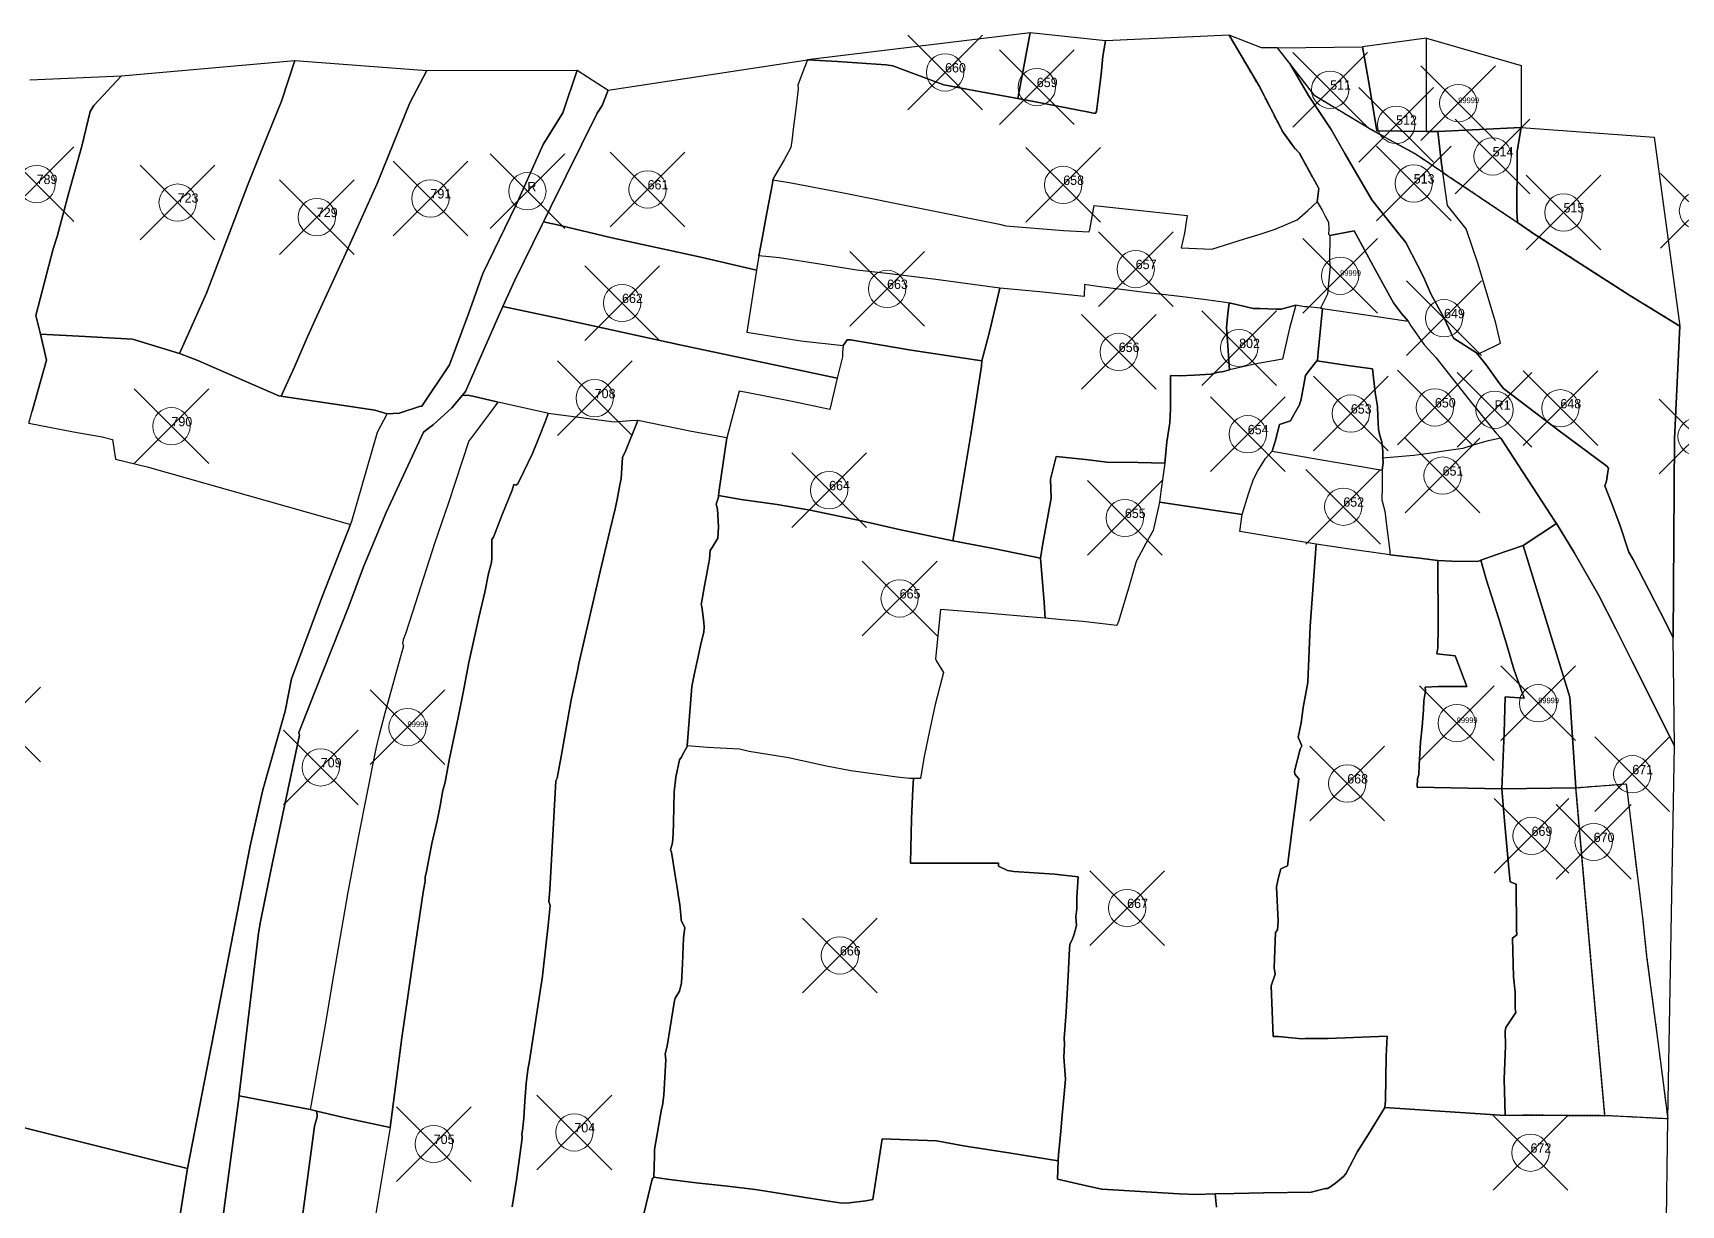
# Model space of a CAD drawing. Header units: millimetres. Extents: x 0 to 2247, y -2746 to 0.
# Drawn here: x 313 to 754.3, y -882.8 to -568.9 of the extents above; entities that cross this region are included whole.
import ezdxf

# ---------------------------------------------------------------- set-up
doc = ezdxf.new("R2010")
doc.units = ezdxf.units.MM
doc.header["$PDMODE"] = 35
doc.header["$PDSIZE"] = 10
doc.linetypes.add('DASHED', pattern=[0.75, 0.5, -0.25])
for name, color, linetype, lineweight in [('Poly_Survey_Bndry', 250, 'Continuous', 30), ('Poly_Village_Bndry', 250, 'Continuous', 30), ('Text_Survey_No', 250, 'Continuous', 0)]:
    doc.layers.add(name, color=color, linetype=linetype, lineweight=lineweight)
doc.styles.get("Standard").update_dxf_attribs({"font": 'SakalBharati.ttf'})

msp = doc.modelspace()

# ---------------------------------------------------------------- linework, layer by layer
at = {"layer": 'Poly_Survey_Bndry'}
for points in [[(580.03, -568.87), (520.38, -576.11), (528.44, -576.56), (541.38, -577.45), (543.27, -577.72), (554.26, -581.76), (556.88, -582.79), (566.36, -584.55), (576.77, -586.45)], [(576.77, -586.45), (579.11, -586.88), (595.31, -590.04), (597.44, -590.47), (597.79, -589.94), (598.07, -587.81), (599.06, -579.98), (599.46, -575.1), (600.17, -571), (580.03, -568.87)], [(657.35, -610.58), (652.17, -601.08), (650.69, -599.57), (647.69, -595.4), (641.42, -583.23), (633.35, -569.48), (600.17, -571), (599.46, -575.1), (599.06, -579.98), (598.07, -587.81), (597.79, -589.94), (597.44, -590.47), (595.31, -590.04), (579.11, -586.88), (576.77, -586.45), (566.36, -584.55), (556.88, -582.79), (554.26, -581.76), (543.27, -577.72), (541.38, -577.45), (528.44, -576.56), (520.38, -576.11), (518.95, -579.7), (517.81, -582.86), (517.88, -583.84), (517.27, -589.22), (516.69, -593.89), (516.21, -597.74), (515.94, -599.55), (514.14, -602.89), (511.16, -608.06), (511.14, -608.21), (516.01, -609.05), (530.04, -611.73), (571.85, -620.1), (573.52, -620.57), (588.97, -621.8), (595.7, -622.15), (595.98, -621.59), (597.17, -615.07), (612.19, -616.67), (622.07, -617.8), (621.34, -622.54), (620.47, -626.42), (628.67, -626.79), (637.38, -624.02), (641.87, -622.65), (645.62, -621.44), (651.56, -618.97), (654.42, -616.39), (656.91, -614.11)], [(657.35, -610.58), (656.91, -614.11), (658.19, -616.3), (659, -617.97), (659.94, -619.53), (659.98, -621.5), (659.89, -622.77), (660.27, -623.17), (666.81, -621.85), (667.84, -623.83), (672.54, -632.4), (677.36, -641.13), (679.48, -644.04), (681.25, -646.08), (681.99, -647.34), (685.6, -652.53), (688.64, -655.83), (693.26, -661.71), (697.61, -667.17), (704.84, -676.11), (706.06, -677.39), (711.84, -686.36), (715.89, -692.47), (720.48, -699.64), (720.94, -700.31), (725.73, -708.06), (732.31, -719.6), (736.82, -728.46), (741.23, -737.2), (752.53, -759.86), (752.21, -730.84), (748.66, -723.71), (741.53, -709.88), (740.35, -707.94), (737.88, -700.61), (735.67, -694.74), (733.93, -690.19), (734.38, -688.9), (734.64, -687.08), (734.92, -685.45), (734.4, -684.93), (721.63, -675.42), (706.76, -664.13), (705.71, -662.76), (702.14, -657.73), (699.52, -654.58), (693.35, -650.64), (690.84, -645.28), (687.33, -638.71), (685.31, -634.22), (680.6, -625), (678.38, -622.21), (671.48, -613.58), (664.29, -601.15), (660.67, -594.73), (654.58, -585.67), (649.53, -577.06), (646.26, -572.85), (641.96, -572.9), (633.35, -569.48), (641.42, -583.23), (647.69, -595.4), (650.69, -599.57), (652.17, -601.08)], [(646.26, -572.85), (668.98, -572.57), (670.74, -582.14), (672.89, -595.06), (679.3, -595.16), (686.18, -595.23), (689.16, -595.27), (690.18, -603.92), (690.53, -606.27), (683.35, -601.44), (671.73, -595), (656.27, -585.76), (649.53, -577.06)], [(686.18, -595.23), (686.11, -570.24), (668.98, -572.57), (670.74, -582.14), (672.89, -595.06), (679.3, -595.16)], [(686.11, -570.24), (711.52, -577.59), (711.52, -594.18), (689.16, -595.27), (686.18, -595.23)], [(336.78, -580.33), (383.11, -576.21), (379.57, -587.15), (374.56, -599.48), (370.69, -609.27), (365.67, -622.38), (359.48, -638.58), (352.26, -654.71), (339.73, -650.87), (334.99, -650.63), (326.98, -650.15), (315.02, -649.59), (313.84, -644.54), (318.47, -626.72), (319.56, -623.4), (322.58, -611.97), (326.15, -599.18), (328.39, -589.94), (329.3, -588.32)], [(383.11, -576.21), (418.53, -578.92), (413.9, -587.56), (405.16, -609.2), (396.4, -628.84), (388.53, -645.92), (386.17, -651.04), (383.11, -658.15), (379.46, -666.13), (378.89, -666.05), (372.12, -663.1), (357.16, -656.6), (352.26, -654.71), (359.48, -638.58), (365.67, -622.38), (370.69, -609.27), (374.56, -599.48), (379.57, -587.15)], [(520.38, -576.11), (518.95, -579.7), (517.81, -582.86), (517.88, -583.84), (517.27, -589.22), (516.69, -593.89), (516.21, -597.74), (515.94, -599.55), (514.14, -602.89), (511.16, -608.06), (511.14, -608.21), (511.02, -609.24), (509.57, -617.06), (508.25, -623.96), (507.37, -628.56), (506.77, -632.41), (491.86, -628.97), (467.99, -623.71), (453.86, -620.36), (449.7, -619.46), (449.87, -619.09), (451.61, -615.62), (464.14, -590.36), (465.42, -588.33), (467.01, -584.2)], [(685.31, -634.22), (687.33, -638.71), (690.84, -645.28), (693.35, -650.64), (699.52, -654.58), (700.09, -654.8), (704.58, -652.71), (705.97, -651.95), (704.68, -646.65), (700, -630.84), (696.81, -621.33), (691.81, -615.06), (690.53, -606.27), (683.35, -601.44), (671.73, -595), (656.27, -585.76), (649.53, -577.06), (654.58, -585.67), (660.67, -594.73), (664.29, -601.15), (671.48, -613.58), (678.38, -622.21), (680.6, -625)], [(407.91, -670.89), (404.59, -669.93), (396.27, -668.65), (381.16, -666.39), (379.46, -666.13), (383.11, -658.15), (386.17, -651.04), (388.53, -645.92), (396.4, -628.84), (405.16, -609.2), (413.9, -587.56), (418.53, -578.92), (458.73, -578.8), (454.95, -590.31), (449.6, -598.76), (442.3, -615.11), (433.45, -633.32), (429.65, -644.12), (424.58, -657.78), (417.14, -668.81), (416.51, -668.92), (411.05, -670.72)], [(711.52, -594.18), (689.16, -595.27), (690.18, -603.92), (690.53, -606.27), (710.49, -619.69), (710.34, -616.69), (710.41, -602.56), (710.39, -600.65), (710.97, -597.35)], [(711.52, -594.18), (747.1, -596.79), (753.95, -647.38), (740.61, -639.21), (715.18, -622.84), (710.49, -619.69), (710.34, -616.69), (710.41, -602.56), (710.39, -600.65), (710.97, -597.35)], [(657.8, -642.58), (654.25, -642.27), (653.51, -642.23), (651.14, -641.78), (647.27, -642.83), (645.88, -642.86), (641.53, -642.7), (639.74, -642.68), (635.66, -641.67), (633.67, -641.25), (633.33, -641.21), (632.34, -641.09), (627.18, -640.34), (620.09, -639.46), (610.04, -638.34), (598.03, -636.81), (594.58, -636.22), (594.47, -639.48), (582.53, -638.25), (571.88, -637.24), (554.77, -634.94), (542.47, -633.44), (533.66, -632.42), (531.95, -632.15), (524.21, -630.87), (512.92, -629.15), (507.37, -628.56), (508.25, -623.96), (509.57, -617.06), (511.02, -609.24), (511.14, -608.21), (516.01, -609.05), (530.04, -611.73), (571.85, -620.1), (573.52, -620.57), (588.97, -621.8), (595.7, -622.15), (595.98, -621.59), (597.17, -615.07), (612.19, -616.67), (622.07, -617.8), (621.34, -622.54), (620.47, -626.42), (628.67, -626.79), (637.38, -624.02), (641.87, -622.65), (645.62, -621.44), (651.56, -618.97), (654.42, -616.39), (656.91, -614.11), (658.19, -616.3), (659, -617.97), (659.94, -619.53), (659.98, -621.5), (659.89, -622.77), (660.27, -623.17), (660.18, -630.02), (660.32, -631.35), (659.78, -636.89), (659.65, -638.81), (658.62, -640.79)], [(752.21, -730.84), (748.66, -723.71), (741.53, -709.88), (740.35, -707.94), (737.88, -700.61), (735.67, -694.74), (733.93, -690.19), (734.38, -688.9), (734.64, -687.08), (734.92, -685.45), (734.4, -684.93), (721.63, -675.42), (706.76, -664.13), (705.71, -662.76), (702.14, -657.73), (699.52, -654.58), (700.09, -654.8), (704.58, -652.71), (705.97, -651.95), (704.68, -646.65), (700, -630.84), (696.81, -621.33), (691.81, -615.06), (690.53, -606.27), (710.49, -619.69), (715.18, -622.84), (740.61, -639.21), (753.95, -647.38), (752.56, -677.63)], [(506.77, -632.41), (504.21, -648.98), (518.62, -651.37), (529.94, -652.61), (529.8, -654.44), (529.78, -655.59), (528.34, -661.32), (486.19, -652.44), (453.99, -645.4), (438.85, -642.19), (442.05, -635.11), (449.26, -620.4), (449.7, -619.46), (453.86, -620.36), (467.99, -623.71), (491.86, -628.97)], [(660.27, -623.17), (660.18, -630.02), (660.32, -631.35), (659.78, -636.89), (659.65, -638.81), (658.62, -640.79), (657.8, -642.58), (658.31, -642.66), (670.52, -644.5), (681.25, -646.08), (679.48, -644.04), (677.36, -641.13), (672.54, -632.4), (667.84, -623.83), (666.81, -621.85)], [(567.12, -656.7), (569.08, -649.3), (571.88, -637.24), (554.77, -634.94), (542.47, -633.44), (533.66, -632.42), (531.95, -632.15), (524.21, -630.87), (512.92, -629.15), (507.37, -628.56), (506.77, -632.41), (504.21, -648.98), (518.62, -651.37), (529.94, -652.61), (531.08, -651.11), (531.93, -651.1), (548.14, -653.8)], [(582.76, -709.56), (583.47, -705.61), (585.66, -693.52), (585.45, -688.42), (586.98, -682.31), (594.88, -683.11), (600.6, -683.82), (608.91, -683.95), (616.06, -684.08), (616.67, -678.39), (617.47, -673.35), (617.59, -669.58), (617.59, -660.64), (619.89, -660.74), (623.91, -660.55), (628.48, -660.29), (630.12, -659.83), (631.79, -659.6), (633.17, -659.19), (633.41, -659.14), (632.9, -651.38), (632.57, -647.73), (633, -644.06), (633.33, -641.21), (632.34, -641.09), (627.18, -640.34), (620.09, -639.46), (610.04, -638.34), (598.03, -636.81), (594.58, -636.22), (594.47, -639.48), (582.53, -638.25), (571.88, -637.24), (569.08, -649.3), (567.12, -656.7), (566.96, -658.17), (564.22, -675.87), (560.9, -695.73), (559.36, -704.88), (570.24, -706.94)], [(474.96, -672.68), (474.79, -672.65), (472.92, -672.75), (468.69, -673.14), (450.98, -670.77), (450.84, -670.75), (437.46, -667.75), (437.21, -667.69), (430.79, -666.18), (429.29, -665.9), (428.88, -666.02), (428.03, -665.94), (428.82, -664.91), (431.93, -657.77), (437.78, -644.55), (438.85, -642.19), (453.99, -645.4), (486.19, -652.44), (528.34, -661.32), (526.44, -669.75), (516.34, -667.61), (504.53, -665.29), (502.12, -664.83), (498.81, -677.32), (489.39, -675.61)], [(656.77, -656.74), (656.97, -656.48), (657.12, -654.38), (657.65, -648.96), (658.31, -642.66), (657.8, -642.58), (654.25, -642.27), (653.51, -642.23), (651.14, -641.78), (649.45, -647.91), (647.56, -656.29), (640.08, -657.59), (633.41, -659.14), (633.17, -659.19), (631.79, -659.6), (630.12, -659.83), (628.48, -660.29), (623.91, -660.55), (619.89, -660.74), (617.59, -660.64), (617.59, -669.58), (617.47, -673.35), (616.67, -678.39), (616.06, -684.08), (615.03, -691.72), (614.62, -694.58), (615.87, -694.76), (636.81, -697.82), (638.45, -692.31), (639.79, -688.4), (641.02, -686.18), (643.08, -682.83), (644.87, -680.93), (645.63, -678.32), (646.82, -673.79), (649.74, -672.74), (650.81, -670.82), (652.16, -668.47), (652.55, -666.99), (653.78, -660.65), (654.78, -659.26)], [(633.33, -641.21), (633.67, -641.25), (635.66, -641.67), (639.74, -642.68), (641.53, -642.7), (645.88, -642.86), (647.27, -642.83), (651.14, -641.78), (649.45, -647.91), (647.56, -656.29), (640.08, -657.59), (633.41, -659.14), (632.9, -651.38), (632.57, -647.73), (633, -644.06)], [(706.06, -677.39), (702.33, -678.26), (698.95, -679.17), (695.92, -680.15), (690.77, -680.86), (686.79, -681.48), (682.75, -682.09), (677.53, -682.48), (674.48, -682.74), (674.43, -680.87), (674.19, -678.42), (673.68, -676.68), (673.3, -675.09), (673.12, -671.52), (672.99, -668.92), (672.38, -665.19), (671.65, -658.84), (665.07, -657.93), (656.77, -656.74), (656.97, -656.48), (657.12, -654.38), (657.65, -648.96), (658.31, -642.66), (670.52, -644.5), (681.25, -646.08), (681.99, -647.34), (685.6, -652.53), (688.64, -655.83), (693.26, -661.71), (697.61, -667.17), (704.84, -676.11)], [(559.36, -704.88), (560.9, -695.73), (564.22, -675.87), (566.96, -658.17), (567.12, -656.7), (548.14, -653.8), (531.93, -651.1), (531.08, -651.11), (529.94, -652.61), (529.8, -654.44), (529.78, -655.59), (528.34, -661.32), (526.44, -669.75), (516.34, -667.61), (504.53, -665.29), (502.12, -664.83), (498.81, -677.32), (496.8, -691.38), (496.62, -692.79), (502.68, -693.83), (512.28, -695.14), (521.13, -696.73), (535.19, -699.67), (544.92, -701.84)], [(674.48, -682.74), (674.43, -680.87), (674.19, -678.42), (673.68, -676.68), (673.3, -675.09), (673.12, -671.52), (672.99, -668.92), (672.38, -665.19), (671.65, -658.84), (665.07, -657.93), (656.77, -656.74), (654.78, -659.26), (653.78, -660.65), (652.55, -666.99), (652.16, -668.47), (650.81, -670.82), (649.74, -672.74), (646.82, -673.79), (645.63, -678.32), (644.87, -680.93), (657.06, -683.01), (669.77, -685.15), (674.25, -686.01), (674.51, -683.93)], [(437.46, -667.75), (435.29, -670.85), (430.15, -677.56), (429.74, -678.1), (424.29, -694.75), (420.59, -705.6), (414.64, -724.04), (412.78, -729.81), (412.18, -731.42), (411.99, -732.3), (412.22, -733.01), (407.29, -751.06), (405.72, -756.91), (405.13, -759.39), (404.63, -761.4), (400.17, -783.96), (397.32, -798.98), (393.16, -823.29), (391.42, -833.56), (387.51, -855.84), (387.27, -857.21), (368.25, -853.58), (368.29, -853.22), (373.4, -810), (373.95, -806.9), (377.15, -791.04), (384.44, -757), (384.2, -756.24), (388.49, -745.36), (397.57, -722.39), (401.55, -711.91), (407.58, -697.32), (414.02, -683.49), (417.56, -675.81), (419.21, -674.54), (420.22, -673.8), (425.2, -669.26), (428.03, -665.94), (428.88, -666.02), (429.29, -665.9), (430.79, -666.18), (437.21, -667.69)], [(389.07, -857.64), (396.97, -859.52), (408.66, -862.07), (411.84, -838.07), (415.23, -814.6), (417.5, -799.01), (418.02, -796.1), (418.06, -795), (418.38, -793.5), (419.79, -786.02), (421.26, -779.88), (422.14, -775.47), (422.71, -772.16), (423.38, -769.57), (424.5, -763.65), (425.17, -760.24), (426.84, -752.26), (428.22, -745.57), (429.73, -737.51), (432.43, -725.48), (433.99, -718.7), (435.04, -713.64), (435.77, -710.74), (435.87, -709.43), (435.86, -704.57), (436.36, -703.9), (438.59, -698.16), (441.35, -691.32), (441.79, -689.84), (442.35, -690.03), (442.87, -689.63), (444.37, -686.52), (446.76, -681.56), (448.69, -676.84), (450.37, -672.63), (450.98, -670.77), (450.84, -670.75), (437.46, -667.75), (435.29, -670.85), (430.15, -677.56), (429.74, -678.1), (424.29, -694.75), (420.59, -705.6), (414.64, -724.04), (412.78, -729.81), (412.18, -731.42), (411.99, -732.3), (412.22, -733.01), (407.29, -751.06), (405.72, -756.91), (405.13, -759.39), (404.63, -761.4), (400.17, -783.96), (397.32, -798.98), (393.16, -823.29), (391.42, -833.56), (387.51, -855.84), (387.27, -857.21)], [(674.48, -682.74), (674.51, -683.93), (674.25, -686.01), (674.3, -690.49), (674.21, -693.9), (674.98, -696.99), (675.38, -699.99), (676.29, -707.65), (676.37, -708.64), (684.25, -709.57), (689.18, -710.19), (692.85, -710.4), (699.93, -710.42), (700.69, -710.08), (704.72, -708.68), (712.03, -706.16), (720.94, -700.31), (720.48, -699.64), (715.89, -692.47), (711.84, -686.36), (706.06, -677.39), (702.33, -678.26), (698.95, -679.17), (695.92, -680.15), (690.77, -680.86), (686.79, -681.48), (682.75, -682.09), (677.53, -682.48)], [(582.76, -709.56), (583.47, -705.61), (585.66, -693.52), (585.45, -688.42), (586.98, -682.31), (594.88, -683.11), (600.6, -683.82), (608.91, -683.95), (616.06, -684.08), (615.03, -691.72), (614.62, -694.58), (614.44, -695.83), (612.96, -702.18), (611.04, -705.67), (608.43, -710.42), (606.42, -717.35), (603.65, -726.49), (603.28, -727.57), (594.18, -726.56), (588.57, -726.03), (584.07, -725.66), (583.81, -721.41)], [(644.87, -680.93), (657.06, -683.01), (669.77, -685.15), (674.25, -686.01), (674.3, -690.49), (674.21, -693.9), (674.98, -696.99), (675.38, -699.99), (676.29, -707.65), (676.37, -708.64), (664.39, -706.94), (656.58, -705.83), (636.19, -702.38), (636.81, -697.82), (638.45, -692.31), (639.79, -688.4), (641.02, -686.18), (643.08, -682.83)], [(559.36, -704.88), (570.24, -706.94), (582.76, -709.56), (583.81, -721.41), (584.07, -725.66), (579.57, -725.29), (568.37, -724.33), (556.06, -723.35), (554.7, -736.49), (554.97, -737.11), (556.82, -740.21), (554.57, -748.78), (553.06, -755.84), (551.6, -763.1), (550.67, -768.58), (548.77, -768.56), (547.72, -768.55), (544.45, -768.26), (532.01, -766.53), (525.48, -765.3), (515.33, -763.04), (504.84, -761.36), (502.25, -760.7), (493.64, -760.28), (488.2, -759.86), (489.42, -743.92), (490.08, -740.78), (491.02, -736.33), (491.73, -732.94), (492.65, -729.27), (492.76, -728.01), (492.67, -726.75), (492.09, -722.45), (491.95, -722.06), (492.88, -716.94), (494.21, -709.85), (494.38, -707.53), (494.87, -706.71), (496.4, -704.17), (496.56, -701.19), (496.35, -696.43), (495.96, -695.11), (496.57, -693.22), (496.62, -692.79), (502.68, -693.83), (512.28, -695.14), (521.13, -696.73), (535.19, -699.67), (544.92, -701.84)], [(629.59, -879.82), (634.69, -879.69), (642.5, -879.58), (655.29, -879.36), (659.11, -878.43), (659.72, -878.43), (661.83, -876.98), (663.95, -875.19), (664.58, -874.47), (667.68, -868.44), (670.59, -863.8), (674.98, -856.66), (675.13, -854.78), (675.32, -842.98), (675.66, -837.62), (659.83, -838.23), (653.65, -838.23), (652.73, -838.33), (646.4, -837.71), (645.11, -837.65), (644.56, -824.11), (645.64, -821.02), (645.38, -819.31), (645.69, -809.8), (646.24, -809.12), (646.43, -806.8), (646.01, -797.58), (646.43, -795.47), (647.17, -792.76), (648.96, -791.99), (650.28, -781.43), (651.96, -768.65), (650.94, -767.42), (650.85, -766.57), (652.35, -760.72), (652.76, -759.82), (651.77, -757.53), (652.62, -753.69), (653.13, -749.59), (654.34, -742.85), (654.99, -727.77), (656.58, -705.83), (636.19, -702.38), (636.81, -697.82), (615.87, -694.76), (614.62, -694.58), (614.44, -695.83), (612.96, -702.18), (611.04, -705.67), (608.43, -710.42), (606.42, -717.35), (603.65, -726.49), (603.28, -727.57), (594.18, -726.56), (588.57, -726.03), (584.07, -725.66), (579.57, -725.29), (568.37, -724.33), (556.06, -723.35), (554.7, -736.49), (554.97, -737.11), (556.82, -740.21), (554.57, -748.78), (553.06, -755.84), (551.6, -763.1), (550.67, -768.58), (548.77, -768.56), (548.59, -771.34), (548.28, -779.39), (548, -791.27), (562.58, -791.25), (571.59, -791.24), (571.55, -792.02), (573.93, -793.23), (575.65, -793.45), (586.51, -794.2), (592.9, -794.91), (592.52, -800.45), (592.52, -803.48), (592.24, -805.63), (592.43, -807.93), (591.86, -810.26), (591.31, -811.82), (590.63, -812.94), (590.51, -815.71), (590.26, -819.69), (589.66, -831.13), (589.16, -838.23), (589.21, -839.74), (589.07, -843.19), (589.52, -849.12), (589.09, -854.01), (588.61, -858.79), (588.14, -864.02), (587.58, -869.29), (587.52, -870.97), (587.31, -875.9), (595.88, -877.82), (596.36, -877.98), (599.2, -878.58), (619.91, -879.85), (624.49, -879.96)], [(720.94, -700.31), (712.03, -706.16), (724.53, -746.76), (726.11, -771.04), (739.63, -770.01), (742.99, -797.78), (744, -805.86), (745.1, -816.25), (748.1, -839.03), (750.74, -859.74), (752.53, -759.86), (741.23, -737.2), (736.82, -728.46), (732.31, -719.6), (725.73, -708.06)], [(707.25, -858.88), (706.94, -849.12), (707.32, -840.17), (707.22, -836.22), (707.38, -835.27), (710.03, -831.23), (709.86, -830.21), (709.85, -825.79), (709.47, -821.68), (709.2, -811.34), (710.36, -810.48), (710.26, -809.07), (710.12, -796.86), (708.51, -796.23), (708.19, -792.68), (707.02, -779.89), (706.35, -771.35), (683.63, -770.89), (683.74, -768.68), (684.06, -767.52), (684.2, -765), (684.54, -758.86), (684.96, -754.7), (685.33, -750.22), (685.44, -747.8), (685.84, -745.06), (685.8, -744.11), (689.24, -743.91), (696.96, -743.9), (693.81, -735.72), (688.91, -735.22), (689.16, -733.61), (689.32, -728.13), (689.18, -710.19), (684.25, -709.57), (676.37, -708.64), (664.39, -706.94), (656.58, -705.83), (654.99, -727.77), (654.34, -742.85), (653.13, -749.59), (652.62, -753.69), (651.77, -757.53), (652.76, -759.82), (652.35, -760.72), (650.85, -766.57), (650.94, -767.42), (651.96, -768.65), (650.28, -781.43), (648.96, -791.99), (647.17, -792.76), (646.43, -795.47), (646.01, -797.58), (646.43, -806.8), (646.24, -809.12), (645.69, -809.8), (645.38, -819.31), (645.64, -821.02), (644.56, -824.11), (645.11, -837.65), (646.4, -837.71), (652.73, -838.33), (653.65, -838.23), (659.83, -838.23), (675.66, -837.62), (675.32, -842.98), (675.13, -854.78), (674.98, -856.66)], [(689.18, -710.19), (689.32, -728.13), (689.16, -733.61), (688.91, -735.22), (693.81, -735.72), (696.96, -743.9), (689.24, -743.91), (685.8, -744.11), (685.84, -745.06), (685.44, -747.8), (685.33, -750.22), (684.96, -754.7), (684.54, -758.86), (684.2, -765), (684.06, -767.52), (683.74, -768.68), (683.63, -770.89), (706.35, -771.35), (706.98, -756.35), (707.2, -746.68), (712.29, -747.07), (709.56, -739.3), (707.71, -733.17), (705.55, -725.83), (702.09, -715.16), (700.69, -710.08), (699.93, -710.42), (692.85, -710.4)], [(726.11, -771.04), (724.53, -746.76), (712.03, -706.16), (704.72, -708.68), (700.69, -710.08), (702.09, -715.16), (705.55, -725.83), (707.71, -733.17), (709.56, -739.3), (712.29, -747.07), (707.2, -746.68), (706.98, -756.35), (706.35, -771.35)], [(587.52, -870.97), (587.58, -869.29), (588.14, -864.02), (588.61, -858.79), (589.09, -854.01), (589.52, -849.12), (589.07, -843.19), (589.21, -839.74), (589.16, -838.23), (589.66, -831.13), (590.26, -819.69), (590.51, -815.71), (590.63, -812.94), (591.31, -811.82), (591.86, -810.26), (592.43, -807.93), (592.24, -805.63), (592.52, -803.48), (592.52, -800.45), (592.9, -794.91), (586.51, -794.2), (575.65, -793.45), (573.93, -793.23), (571.55, -792.02), (571.59, -791.24), (562.58, -791.25), (548, -791.27), (548.28, -779.39), (548.59, -771.34), (548.77, -768.56), (547.72, -768.55), (544.45, -768.26), (532.01, -766.53), (525.48, -765.3), (515.33, -763.04), (504.84, -761.36), (502.25, -760.7), (493.64, -760.28), (488.2, -759.86), (488.19, -759.97), (487.31, -761.65), (486.59, -762.91), (486.1, -763.58), (485.2, -768.2), (484.68, -772.17), (484.54, -780.39), (484.49, -783.52), (484.25, -785.81), (483.73, -787.69), (484.03, -788.34), (484.34, -790.56), (484.95, -794.55), (485.48, -797.8), (485.8, -799.66), (486.19, -802.41), (486.51, -805.12), (486.62, -806.55), (487.55, -808.54), (487.24, -811.21), (486.94, -818.21), (486.69, -823.31), (486.18, -825.54), (484.96, -827.4), (484.76, -828.59), (483.68, -835.3), (482.82, -840.3), (482.29, -842.34), (482.51, -843.93), (481.91, -853.39), (481.6, -856.13), (481.32, -857.16), (479.43, -867.95), (479.47, -869.61), (479.28, -875.34), (482.79, -875.91), (490.6, -876.88), (498.97, -877.78), (506.41, -878.69), (510.98, -879.4), (521.51, -881.03), (529.57, -882.3), (531.68, -882.24), (536.03, -881.74), (537.89, -881.37), (540.43, -865.11), (545.23, -865.29), (554.95, -865.65), (562.17, -866.92), (574.84, -868.96)], [(707.25, -858.88), (713.2, -858.77), (733.86, -858.89), (730.57, -822.16), (726.11, -771.04), (706.35, -771.35), (707.02, -779.89), (708.19, -792.68), (708.51, -796.23), (710.12, -796.86), (710.26, -809.07), (710.36, -810.48), (709.2, -811.34), (709.47, -821.68), (709.85, -825.79), (709.86, -830.21), (710.03, -831.23), (707.38, -835.27), (707.22, -836.22), (707.32, -840.17), (706.94, -849.12)], [(726.11, -771.04), (739.63, -770.01), (742.99, -797.78), (744, -805.86), (745.1, -816.25), (748.1, -839.03), (750.74, -859.74), (734.26, -858.89), (733.86, -858.89), (730.57, -822.16)], [(387.27, -857.21), (389.07, -857.64), (389.14, -859.22), (388.45, -861.74), (387.52, -868.38), (371.03, -992.29), (368.57, -1018.94), (367.47, -1053.36), (367.28, -1059.08), (367.13, -1061.61), (369, -1084.84), (370.17, -1100.14), (357.41, -1115.51), (348.76, -1106.15), (346.31, -1102.73), (335.3, -1084.54), (336.55, -1074.83), (341.17, -1038.9), (344.83, -1010.48), (356.17, -937.06), (361.57, -904.23), (364.43, -882.31), (368.25, -853.58)], [(321.4, -1115.18), (278.75, -1105.43), (281.54, -1086.9), (293.06, -1014.09), (280.27, -1010.88), (290.59, -958.46), (309.36, -861.76), (348.98, -871.7), (354.38, -873.04), (341.78, -952.58), (336.43, -989.68), (335.64, -997.32), (332.37, -1025.81), (330.02, -1047.9), (326.41, -1067.44), (325.07, -1075.74), (319.66, -1096.76), (320.08, -1099.85)]]:
    msp.add_lwpolyline(points, close=True, dxfattribs=at)
at = {"layer": 'Poly_Survey_Bndry', "linetype": 'DASHED'}
for points in [[(576.77, -586.45), (580.03, -568.87)], [(657.35, -610.58), (652.17, -601.08), (650.69, -599.57), (647.69, -595.4), (641.42, -583.23), (633.35, -569.48)], [(649.53, -577.06), (646.26, -572.85)], [(690.53, -606.27), (683.35, -601.44), (671.73, -595), (656.27, -585.76), (649.53, -577.06)], [(710.49, -619.69), (690.53, -606.27)], [(753.95, -647.38), (740.61, -639.21), (715.18, -622.84), (710.49, -619.69)], [(726.11, -771.04), (739.63, -770.01), (742.99, -797.78), (744, -805.86), (745.1, -816.25), (748.1, -839.03), (750.74, -859.74)], [(726.11, -771.04), (730.57, -822.16), (733.86, -858.89)], [(733.86, -858.89), (713.2, -858.77), (707.25, -858.88)], [(750.74, -859.74), (734.26, -858.89), (733.86, -858.89)]]:
    msp.add_lwpolyline(points, dxfattribs=at)
at = {"layer": 'Poly_Survey_Bndry'}
for points in [[(576.77, -586.45), (579.11, -586.88), (595.31, -590.04), (597.44, -590.47), (597.79, -589.94), (598.07, -587.81), (599.06, -579.98), (599.46, -575.1), (600.17, -571)], [(686.18, -595.23), (679.3, -595.16), (672.89, -595.06), (670.74, -582.14), (668.98, -572.57)], [(686.18, -595.23), (686.11, -570.24)], [(352.26, -654.71), (359.48, -638.58), (365.67, -622.38), (370.69, -609.27), (374.56, -599.48), (379.57, -587.15), (383.11, -576.21)], [(520.38, -576.11), (518.95, -579.7), (517.81, -582.86), (517.88, -583.84), (517.27, -589.22), (516.69, -593.89), (516.21, -597.74), (515.94, -599.55), (514.14, -602.89), (511.16, -608.06), (511.14, -608.21)], [(520.38, -576.11), (528.44, -576.56), (541.38, -577.45), (543.27, -577.72), (554.26, -581.76), (556.88, -582.79), (566.36, -584.55), (576.77, -586.45)], [(312.23, -581.4), (336.78, -580.33), (329.3, -588.32), (328.39, -589.94), (326.15, -599.18), (322.58, -611.97), (319.56, -623.4), (318.47, -626.72), (313.84, -644.54), (315.02, -649.59), (316.66, -656.54), (312.78, -670.18)], [(315.02, -649.59), (313.84, -644.54), (318.47, -626.72), (319.56, -623.4), (322.58, -611.97), (326.15, -599.18), (328.39, -589.94), (329.3, -588.32), (336.78, -580.33)], [(341.78, -952.58), (354.38, -873.04), (361.57, -836.3), (371.22, -786.57), (374.57, -771.62), (380.52, -750.56), (382.3, -741.89), (390.58, -719.68), (398.03, -700.58), (398.4, -699.64), (405.32, -675.77), (407.91, -670.89), (411.05, -670.72), (416.51, -668.92), (417.14, -668.81), (424.58, -657.78), (429.65, -644.12), (433.45, -633.32), (442.3, -615.11), (449.6, -598.76), (454.95, -590.31), (458.73, -578.8), (467.01, -584.2), (465.42, -588.33), (464.14, -590.36), (451.61, -615.62), (449.87, -619.09), (449.7, -619.46), (449.26, -620.4), (442.05, -635.11), (438.85, -642.19), (437.78, -644.55), (431.93, -657.77), (428.82, -664.91), (428.03, -665.94), (425.2, -669.26), (420.22, -673.8), (419.21, -674.54), (417.56, -675.81), (414.02, -683.49), (407.58, -697.32), (401.55, -711.91), (397.57, -722.39), (388.49, -745.36), (384.2, -756.24), (384.44, -757), (377.15, -791.04), (373.95, -806.9), (373.4, -810), (368.29, -853.22), (368.25, -853.58), (364.43, -882.31), (361.57, -904.23)], [(379.46, -666.13), (383.11, -658.15), (386.17, -651.04), (388.53, -645.92), (396.4, -628.84), (405.16, -609.2), (413.9, -587.56), (418.53, -578.92)], [(407.91, -670.89), (411.05, -670.72), (416.51, -668.92), (417.14, -668.81), (424.58, -657.78), (429.65, -644.12), (433.45, -633.32), (442.3, -615.11), (449.6, -598.76), (454.95, -590.31), (458.73, -578.8)], [(467.01, -584.2), (465.42, -588.33), (464.14, -590.36), (451.61, -615.62), (449.87, -619.09), (449.7, -619.46)], [(689.16, -595.27), (686.18, -595.23)], [(689.16, -595.27), (711.52, -594.18)], [(690.53, -606.27), (690.18, -603.92), (689.16, -595.27)], [(711.52, -594.18), (710.97, -597.35), (710.39, -600.65), (710.41, -602.56), (710.34, -616.69), (710.49, -619.69)], [(511.14, -608.21), (511.02, -609.24), (509.57, -617.06), (508.25, -623.96), (507.37, -628.56)], [(511.14, -608.21), (516.01, -609.05), (530.04, -611.73), (571.85, -620.1), (573.52, -620.57), (588.97, -621.8), (595.7, -622.15), (595.98, -621.59), (597.17, -615.07), (612.19, -616.67), (622.07, -617.8), (621.34, -622.54), (620.47, -626.42), (628.67, -626.79), (637.38, -624.02), (641.87, -622.65), (645.62, -621.44), (651.56, -618.97), (654.42, -616.39), (656.91, -614.11)], [(699.52, -654.58), (700.09, -654.8), (704.58, -652.71), (705.97, -651.95), (704.68, -646.65), (700, -630.84), (696.81, -621.33), (691.81, -615.06), (690.53, -606.27)], [(656.91, -614.11), (657.35, -610.58)], [(656.91, -614.11), (658.19, -616.3), (659, -617.97), (659.94, -619.53), (659.98, -621.5), (659.89, -622.77), (660.27, -623.17)], [(449.7, -619.46), (449.26, -620.4), (442.05, -635.11), (438.85, -642.19)], [(449.7, -619.46), (453.86, -620.36), (467.99, -623.71), (491.86, -628.97), (506.77, -632.41)], [(681.25, -646.08), (679.48, -644.04), (677.36, -641.13), (672.54, -632.4), (667.84, -623.83), (666.81, -621.85), (660.27, -623.17)], [(660.27, -623.17), (660.18, -630.02), (660.32, -631.35), (659.78, -636.89), (659.65, -638.81), (658.62, -640.79), (657.8, -642.58)], [(507.37, -628.56), (506.77, -632.41)], [(571.88, -637.24), (554.77, -634.94), (542.47, -633.44), (533.66, -632.42), (531.95, -632.15), (524.21, -630.87), (512.92, -629.15), (507.37, -628.56)], [(506.77, -632.41), (504.21, -648.98), (518.62, -651.37), (529.94, -652.61)], [(685.31, -634.22), (687.33, -638.71), (690.84, -645.28), (693.35, -650.64), (699.52, -654.58)], [(571.88, -637.24), (569.08, -649.3), (567.12, -656.7)], [(633.33, -641.21), (632.34, -641.09), (627.18, -640.34), (620.09, -639.46), (610.04, -638.34), (598.03, -636.81), (594.58, -636.22), (594.47, -639.48), (582.53, -638.25), (571.88, -637.24)], [(438.85, -642.19), (437.78, -644.55), (431.93, -657.77), (428.82, -664.91), (428.03, -665.94)], [(438.85, -642.19), (453.99, -645.4), (486.19, -652.44), (528.34, -661.32)], [(633.33, -641.21), (633, -644.06), (632.57, -647.73), (632.9, -651.38), (633.41, -659.14)], [(651.14, -641.78), (647.27, -642.83), (645.88, -642.86), (641.53, -642.7), (639.74, -642.68), (635.66, -641.67), (633.67, -641.25), (633.33, -641.21)], [(651.14, -641.78), (649.45, -647.91), (647.56, -656.29), (640.08, -657.59), (633.41, -659.14)], [(657.8, -642.58), (654.25, -642.27), (653.51, -642.23), (651.14, -641.78)], [(658.31, -642.66), (657.65, -648.96), (657.12, -654.38), (656.97, -656.48), (656.77, -656.74)], [(657.8, -642.58), (658.31, -642.66)], [(658.31, -642.66), (670.52, -644.5)], [(670.52, -644.5), (681.25, -646.08)], [(681.25, -646.08), (681.99, -647.34), (685.6, -652.53), (688.64, -655.83), (693.26, -661.71), (697.61, -667.17), (704.84, -676.11), (706.06, -677.39)], [(311.89, -673.37), (312.78, -670.18), (316.66, -656.54), (315.02, -649.59)], [(311.89, -673.37), (323.86, -675.73), (331.6, -677.06), (334.33, -677.81), (335.1, -683.04), (343.62, -685.09), (397.15, -700.23), (398.03, -700.58), (398.4, -699.64), (405.32, -675.77), (407.91, -670.89), (404.59, -669.93), (396.27, -668.65), (381.16, -666.39), (379.46, -666.13), (378.89, -666.05), (372.12, -663.1), (357.16, -656.6), (352.26, -654.71), (339.73, -650.87), (334.99, -650.63), (326.98, -650.15), (315.02, -649.59), (316.66, -656.54), (312.78, -670.18)], [(315.02, -649.59), (326.98, -650.15), (334.99, -650.63), (339.73, -650.87), (352.26, -654.71)], [(529.94, -652.61), (529.8, -654.44), (529.78, -655.59), (528.34, -661.32)], [(567.12, -656.7), (548.14, -653.8), (531.93, -651.1), (531.08, -651.11), (529.94, -652.61)], [(352.26, -654.71), (357.16, -656.6), (372.12, -663.1), (378.89, -666.05), (379.46, -666.13)], [(567.12, -656.7), (566.96, -658.17), (564.22, -675.87), (560.9, -695.73), (559.36, -704.88)], [(656.77, -656.74), (654.78, -659.26), (653.78, -660.65), (652.55, -666.99), (652.16, -668.47), (650.81, -670.82), (649.74, -672.74), (646.82, -673.79), (645.63, -678.32), (644.87, -680.93)], [(656.77, -656.74), (665.07, -657.93), (671.65, -658.84), (672.38, -665.19), (672.99, -668.92), (673.12, -671.52), (673.3, -675.09), (673.68, -676.68), (674.19, -678.42), (674.43, -680.87), (674.48, -682.74)], [(699.52, -654.58), (702.14, -657.73), (705.71, -662.76), (706.76, -664.13), (721.63, -675.42), (734.4, -684.93), (734.92, -685.45), (734.64, -687.08), (734.38, -688.9), (733.93, -690.19), (735.67, -694.74), (737.88, -700.61), (740.35, -707.94), (741.53, -709.88), (748.66, -723.71), (752.21, -730.84)], [(528.34, -661.32), (526.44, -669.75), (516.34, -667.61), (504.53, -665.29), (502.12, -664.83), (498.81, -677.32)], [(633.41, -659.14), (633.17, -659.19), (631.79, -659.6), (630.12, -659.83), (628.48, -660.29), (623.91, -660.55), (619.89, -660.74), (617.59, -660.64), (617.59, -669.58), (617.47, -673.35), (616.67, -678.39), (616.06, -684.08)], [(428.03, -665.94), (425.2, -669.26), (420.22, -673.8), (419.21, -674.54), (417.56, -675.81), (414.02, -683.49), (407.58, -697.32), (401.55, -711.91), (397.57, -722.39), (388.49, -745.36), (384.2, -756.24), (384.44, -757), (377.15, -791.04), (373.95, -806.9), (373.4, -810), (368.29, -853.22), (368.25, -853.58)], [(379.46, -666.13), (381.16, -666.39), (396.27, -668.65), (404.59, -669.93), (407.91, -670.89)], [(437.46, -667.75), (437.21, -667.69), (430.79, -666.18), (429.29, -665.9), (428.88, -666.02), (428.03, -665.94)], [(437.46, -667.75), (435.29, -670.85), (430.15, -677.56), (429.74, -678.1), (424.29, -694.75), (420.59, -705.6), (414.64, -724.04), (412.78, -729.81), (412.18, -731.42), (411.99, -732.3), (412.22, -733.01), (407.29, -751.06), (405.72, -756.91)], [(450.98, -670.77), (450.84, -670.75), (437.46, -667.75)], [(311.89, -673.37), (323.86, -675.73), (331.6, -677.06), (334.33, -677.81), (335.1, -683.04), (343.62, -685.09), (397.15, -700.23), (398.03, -700.58), (390.58, -719.68), (382.3, -741.89), (380.52, -750.56), (374.57, -771.62), (371.22, -786.57), (361.57, -836.3), (354.38, -873.04), (348.98, -871.7), (309.36, -861.76)], [(311.89, -673.37), (323.86, -675.73), (331.6, -677.06), (334.33, -677.81), (335.1, -683.04), (343.62, -685.09), (397.15, -700.23), (398.03, -700.58)], [(398.03, -700.58), (398.4, -699.64), (405.32, -675.77), (407.91, -670.89)], [(441.31, -883.33), (442.46, -876.06), (443.93, -865.53), (444.05, -864.69), (443.96, -863.73), (444.15, -862.85), (444.43, -859.54), (444.74, -855), (445.06, -850.25), (445.58, -846.6), (446, -844.22), (449.49, -821.53), (449.59, -820.64), (449.61, -819.78), (451.02, -807.96), (451.51, -802.63), (451.16, -801.49), (451.4, -798.39), (453.02, -769.22), (453.36, -768.47), (454.43, -762.7), (457.16, -747.52), (458.81, -739.76), (459.21, -737.78), (464.91, -713.09), (467.47, -702.25), (468.91, -696.33), (469.45, -693.81), (470.14, -689.93), (470.5, -688.34), (470.89, -682.46), (471.49, -681.32), (474.96, -672.68), (474.79, -672.65), (472.92, -672.75), (468.69, -673.14), (450.98, -670.77), (450.37, -672.63), (448.69, -676.84), (446.76, -681.56), (444.37, -686.52), (442.87, -689.63), (442.35, -690.03), (441.79, -689.84), (441.35, -691.32), (438.59, -698.16), (436.36, -703.9), (435.86, -704.57), (435.87, -709.43), (435.77, -710.74), (435.04, -713.64), (433.99, -718.7), (432.43, -725.48), (429.73, -737.51), (428.22, -745.57), (426.84, -752.26), (425.17, -760.24), (424.5, -763.65), (423.38, -769.57), (422.71, -772.16), (422.14, -775.47), (421.26, -779.88), (419.79, -786.02), (418.38, -793.5), (418.06, -795), (418.02, -796.1), (417.5, -799.01), (415.23, -814.6), (411.84, -838.07), (408.66, -862.07), (403.67, -892.04)], [(450.98, -670.77), (450.37, -672.63), (448.69, -676.84), (446.76, -681.56), (444.37, -686.52), (442.87, -689.63), (442.35, -690.03), (441.79, -689.84), (441.35, -691.32), (438.59, -698.16), (436.36, -703.9), (435.86, -704.57), (435.87, -709.43), (435.77, -710.74), (435.04, -713.64), (433.99, -718.7), (432.43, -725.48), (429.73, -737.51), (428.22, -745.57), (426.84, -752.26), (425.17, -760.24), (424.5, -763.65), (423.38, -769.57), (422.71, -772.16), (422.14, -775.47), (421.26, -779.88), (419.79, -786.02), (418.38, -793.5), (418.06, -795), (418.02, -796.1), (417.5, -799.01), (415.23, -814.6), (411.84, -838.07), (408.66, -862.07)], [(475.26, -890.68), (477.2, -882.59), (478.8, -875.92), (479.28, -875.34), (479.47, -869.61), (479.43, -867.95), (481.32, -857.16), (481.6, -856.13), (481.91, -853.39), (482.51, -843.93), (482.29, -842.34), (482.82, -840.3), (483.68, -835.3), (484.76, -828.59), (484.96, -827.4), (486.18, -825.54), (486.69, -823.31), (486.94, -818.21), (487.24, -811.21), (487.55, -808.54), (486.62, -806.55), (486.51, -805.12), (486.19, -802.41), (485.8, -799.66), (485.48, -797.8), (484.95, -794.55), (484.34, -790.56), (484.03, -788.34), (483.73, -787.69), (484.25, -785.81), (484.49, -783.52), (484.54, -780.39), (484.68, -772.17), (485.2, -768.2), (486.1, -763.58), (486.59, -762.91), (487.31, -761.65), (488.19, -759.97), (488.2, -759.86), (489.42, -743.92), (490.08, -740.78), (491.02, -736.33), (491.73, -732.94), (492.65, -729.27), (492.76, -728.01), (492.67, -726.75), (492.09, -722.45), (491.95, -722.06), (492.88, -716.94), (494.21, -709.85), (494.38, -707.53), (494.87, -706.71), (496.4, -704.17), (496.56, -701.19), (496.35, -696.43), (495.96, -695.11), (496.57, -693.22), (496.62, -692.79), (496.8, -691.38), (498.81, -677.32), (489.39, -675.61), (474.96, -672.68), (471.49, -681.32), (470.89, -682.46), (470.5, -688.34), (470.14, -689.93), (469.45, -693.81), (468.91, -696.33), (467.47, -702.25), (464.91, -713.09), (459.21, -737.78), (458.81, -739.76), (457.16, -747.52), (454.43, -762.7), (453.36, -768.47), (453.02, -769.22), (451.4, -798.39), (451.16, -801.49), (451.51, -802.63), (451.02, -807.96), (449.61, -819.78), (449.59, -820.64), (449.49, -821.53), (446, -844.22), (445.58, -846.6), (445.06, -850.25), (444.74, -855), (444.43, -859.54), (444.15, -862.85), (443.96, -863.73), (444.05, -864.69), (443.93, -865.53), (442.46, -876.06), (441.31, -883.33)], [(474.96, -672.68), (474.79, -672.65), (472.92, -672.75), (468.69, -673.14), (450.98, -670.77)], [(474.96, -672.68), (471.49, -681.32), (470.89, -682.46), (470.5, -688.34), (470.14, -689.93)], [(498.81, -677.32), (489.39, -675.61), (474.96, -672.68)], [(498.81, -677.32), (496.8, -691.38), (496.62, -692.79)], [(706.06, -677.39), (702.33, -678.26), (698.95, -679.17), (695.92, -680.15), (690.77, -680.86), (686.79, -681.48), (682.75, -682.09), (677.53, -682.48), (674.48, -682.74)], [(706.06, -677.39), (711.84, -686.36), (715.89, -692.47), (720.48, -699.64), (720.94, -700.31)], [(616.06, -684.08), (608.91, -683.95), (600.6, -683.82), (594.88, -683.11), (586.98, -682.31), (585.45, -688.42), (585.66, -693.52), (583.47, -705.61), (582.76, -709.56)], [(636.81, -697.82), (638.45, -692.31), (639.79, -688.4), (641.02, -686.18), (643.08, -682.83), (644.87, -680.93)], [(644.87, -680.93), (657.06, -683.01), (669.77, -685.15), (674.25, -686.01)], [(674.48, -682.74), (674.51, -683.93), (674.25, -686.01)], [(616.06, -684.08), (615.03, -691.72), (614.62, -694.58)], [(674.25, -686.01), (674.3, -690.49), (674.21, -693.9), (674.98, -696.99), (675.38, -699.99), (676.29, -707.65), (676.37, -708.64)], [(470.14, -689.93), (469.45, -693.81), (468.91, -696.33), (467.47, -702.25), (464.91, -713.09), (459.21, -737.78), (458.81, -739.76), (457.16, -747.52), (454.43, -762.7), (453.36, -768.47), (453.02, -769.22), (451.4, -798.39), (451.16, -801.49), (451.51, -802.63), (451.02, -807.96), (449.61, -819.78), (449.59, -820.64), (449.49, -821.53), (446, -844.22), (445.58, -846.6), (445.06, -850.25), (444.74, -855), (444.43, -859.54), (444.15, -862.85), (443.96, -863.73), (444.05, -864.69), (443.93, -865.53), (442.46, -876.06), (441.31, -883.33)], [(496.62, -692.79), (496.57, -693.22), (495.96, -695.11), (496.35, -696.43), (496.56, -701.19), (496.4, -704.17), (494.87, -706.71), (494.38, -707.53), (494.21, -709.85), (492.88, -716.94), (491.95, -722.06), (492.09, -722.45), (492.67, -726.75), (492.76, -728.01), (492.65, -729.27), (491.73, -732.94), (491.02, -736.33), (490.08, -740.78), (489.42, -743.92), (488.2, -759.86)], [(559.36, -704.88), (544.92, -701.84), (535.19, -699.67), (521.13, -696.73), (512.28, -695.14), (502.68, -693.83), (496.62, -692.79)], [(614.62, -694.58), (614.44, -695.83), (612.96, -702.18), (611.04, -705.67), (608.43, -710.42), (606.42, -717.35), (603.65, -726.49), (603.28, -727.57), (594.18, -726.56), (588.57, -726.03), (584.07, -725.66)], [(636.81, -697.82), (615.87, -694.76), (614.62, -694.58)], [(354.38, -873.04), (361.57, -836.3), (371.22, -786.57), (374.57, -771.62), (380.52, -750.56), (382.3, -741.89), (390.58, -719.68), (398.03, -700.58)], [(656.58, -705.83), (636.19, -702.38), (636.81, -697.82)], [(712.03, -706.16), (720.94, -700.31)], [(720.94, -700.31), (725.73, -708.06), (732.31, -719.6), (736.82, -728.46), (741.23, -737.2), (752.53, -759.86)], [(582.76, -709.56), (570.24, -706.94), (559.36, -704.88)], [(674.98, -856.66), (675.13, -854.78), (675.32, -842.98), (675.66, -837.62), (659.83, -838.23), (653.65, -838.23), (652.73, -838.33), (646.4, -837.71), (645.11, -837.65), (644.56, -824.11), (645.64, -821.02), (645.38, -819.31), (645.69, -809.8), (646.24, -809.12), (646.43, -806.8), (646.01, -797.58), (646.43, -795.47), (647.17, -792.76), (648.96, -791.99), (650.28, -781.43), (651.96, -768.65), (650.94, -767.42), (650.85, -766.57), (652.35, -760.72), (652.76, -759.82), (651.77, -757.53), (652.62, -753.69), (653.13, -749.59), (654.34, -742.85), (654.99, -727.77), (656.58, -705.83)], [(676.37, -708.64), (664.39, -706.94), (656.58, -705.83)], [(582.76, -709.56), (583.81, -721.41), (584.07, -725.66)], [(676.37, -708.64), (684.25, -709.57), (689.18, -710.19)], [(689.18, -710.19), (689.32, -728.13), (689.16, -733.61), (688.91, -735.22), (693.81, -735.72), (696.96, -743.9), (689.24, -743.91), (685.8, -744.11), (685.84, -745.06), (685.44, -747.8), (685.33, -750.22), (684.96, -754.7), (684.54, -758.86), (684.2, -765), (684.06, -767.52), (683.74, -768.68), (683.63, -770.89), (706.35, -771.35)], [(700.69, -710.08), (699.93, -710.42), (692.85, -710.4), (689.18, -710.19)], [(700.69, -710.08), (704.72, -708.68), (712.03, -706.16)], [(706.35, -771.35), (706.98, -756.35), (707.2, -746.68), (712.29, -747.07), (709.56, -739.3), (707.71, -733.17), (705.55, -725.83), (702.09, -715.16), (700.69, -710.08)], [(712.03, -706.16), (724.53, -746.76), (726.11, -771.04)], [(584.07, -725.66), (579.57, -725.29), (568.37, -724.33), (556.06, -723.35), (554.7, -736.49), (554.97, -737.11), (556.82, -740.21), (554.57, -748.78), (553.06, -755.84), (551.6, -763.1), (550.67, -768.58), (548.77, -768.56)], [(405.72, -756.91), (405.13, -759.39), (404.63, -761.4), (400.17, -783.96), (397.32, -798.98), (393.16, -823.29), (391.42, -833.56), (387.51, -855.84), (387.27, -857.21)], [(488.2, -759.86), (488.19, -759.97), (487.31, -761.65), (486.59, -762.91), (486.1, -763.58), (485.2, -768.2), (484.68, -772.17), (484.54, -780.39), (484.49, -783.52), (484.25, -785.81), (483.73, -787.69), (484.03, -788.34), (484.34, -790.56), (484.95, -794.55), (485.48, -797.8), (485.8, -799.66), (486.19, -802.41), (486.51, -805.12), (486.62, -806.55), (487.55, -808.54), (487.24, -811.21), (486.94, -818.21), (486.69, -823.31), (486.18, -825.54), (484.96, -827.4), (484.76, -828.59), (483.68, -835.3), (482.82, -840.3), (482.29, -842.34), (482.51, -843.93), (481.91, -853.39), (481.6, -856.13), (481.32, -857.16), (479.43, -867.95), (479.47, -869.61), (479.28, -875.34)], [(548.77, -768.56), (547.72, -768.55), (544.45, -768.26), (532.01, -766.53), (525.48, -765.3), (515.33, -763.04), (504.84, -761.36), (502.25, -760.7), (493.64, -760.28), (488.2, -759.86)], [(548.77, -768.56), (548.59, -771.34), (548.28, -779.39), (548, -791.27), (562.58, -791.25), (571.59, -791.24), (571.55, -792.02), (573.93, -793.23), (575.65, -793.45), (586.51, -794.2), (592.9, -794.91), (592.52, -800.45), (592.52, -803.48), (592.24, -805.63), (592.43, -807.93), (591.86, -810.26), (591.31, -811.82), (590.63, -812.94), (590.51, -815.71), (590.26, -819.69), (589.66, -831.13), (589.16, -838.23), (589.21, -839.74), (589.07, -843.19), (589.52, -849.12), (589.09, -854.01), (588.61, -858.79), (588.14, -864.02), (587.58, -869.29), (587.52, -870.97)], [(726.11, -771.04), (706.35, -771.35)], [(706.35, -771.35), (707.02, -779.89), (708.19, -792.68), (708.51, -796.23), (710.12, -796.86), (710.26, -809.07), (710.36, -810.48), (709.2, -811.34), (709.47, -821.68), (709.85, -825.79), (709.86, -830.21), (710.03, -831.23), (707.38, -835.27), (707.22, -836.22), (707.32, -840.17), (706.94, -849.12), (707.25, -858.88)], [(368.25, -853.58), (364.43, -882.31), (361.57, -904.23), (356.17, -937.06), (344.83, -1010.48), (341.17, -1038.9), (336.55, -1074.83), (335.3, -1084.54)], [(387.27, -857.21), (368.25, -853.58)], [(389.07, -857.64), (389.14, -859.22), (388.45, -861.74), (387.52, -868.38), (371.03, -992.29), (368.57, -1018.94), (367.47, -1053.36), (367.28, -1059.08), (367.13, -1061.61), (369, -1084.84), (370.17, -1100.14)], [(371.03, -992.29), (387.52, -868.38), (388.45, -861.74), (389.14, -859.22), (389.07, -857.64), (396.97, -859.52), (408.66, -862.07), (403.67, -892.04)], [(389.07, -857.64), (387.27, -857.21)], [(408.66, -862.07), (396.97, -859.52), (389.07, -857.64)], [(629.59, -879.82), (634.69, -879.69), (642.5, -879.58), (655.29, -879.36), (659.11, -878.43), (659.72, -878.43), (661.83, -876.98), (663.95, -875.19), (664.58, -874.47), (667.68, -868.44), (670.59, -863.8), (674.98, -856.66)], [(750.33, -893.29), (750.74, -859.74), (734.26, -858.89), (733.86, -858.89), (713.2, -858.77), (707.25, -858.88), (674.98, -856.66), (670.59, -863.8), (667.68, -868.44), (664.58, -874.47), (663.95, -875.19), (661.83, -876.98), (659.72, -878.43), (659.11, -878.43), (655.29, -879.36), (642.5, -879.58), (634.69, -879.69), (629.59, -879.82), (629.96, -883.35)], [(707.25, -858.88), (674.98, -856.66)], [(309.36, -861.76), (348.98, -871.7), (354.38, -873.04)], [(408.66, -862.07), (403.67, -892.04), (400.97, -908.23), (400.31, -909.33), (396.25, -955.58), (393.87, -980.42), (391.69, -1014.09), (391.46, -1017.66), (391.76, -1020.56), (393.47, -1039.25), (397.7, -1089.58), (398.86, -1102.25)], [(629.96, -883.35), (629.59, -879.82), (624.49, -879.96), (619.91, -879.85), (599.2, -878.58), (596.36, -877.98), (595.88, -877.82), (587.31, -875.9), (587.52, -870.97), (574.84, -868.96), (562.17, -866.92), (554.95, -865.65), (545.23, -865.29), (540.43, -865.11), (537.89, -881.37), (536.03, -881.74), (531.68, -882.24), (529.57, -882.3), (521.51, -881.03), (510.98, -879.4), (506.41, -878.69), (498.97, -877.78), (490.6, -876.88), (482.79, -875.91), (479.28, -875.34), (478.8, -875.92), (477.2, -882.59), (475.26, -890.68)], [(587.52, -870.97), (574.84, -868.96), (562.17, -866.92), (554.95, -865.65), (545.23, -865.29), (540.43, -865.11), (537.89, -881.37), (536.03, -881.74), (531.68, -882.24), (529.57, -882.3), (521.51, -881.03), (510.98, -879.4), (506.41, -878.69), (498.97, -877.78), (490.6, -876.88), (482.79, -875.91), (479.28, -875.34)], [(354.38, -873.04), (341.78, -952.58), (336.43, -989.68), (335.64, -997.32), (332.37, -1025.81), (330.02, -1047.9), (326.41, -1067.44), (325.07, -1075.74), (319.66, -1096.76), (320.08, -1099.85), (321.4, -1115.18)], [(587.52, -870.97), (587.31, -875.9), (595.88, -877.82), (596.36, -877.98), (599.2, -878.58), (619.91, -879.85), (624.49, -879.96), (629.59, -879.82)], [(479.28, -875.34), (478.8, -875.92), (477.2, -882.59), (475.26, -890.68), (474.08, -901.77), (472.28, -918.58), (472.32, -919.46), (474.3, -932.13), (475.06, -937.96)], [(629.59, -879.82), (629.96, -883.35)]]:
    msp.add_lwpolyline(points, dxfattribs=at)
at = {"layer": 'Poly_Village_Bndry'}
for points in [[(752.21, -730.84), (752.56, -677.63), (753.95, -647.38)], [(752.53, -759.86), (752.21, -730.84)], [(750.74, -859.74), (752.53, -759.86)], [(750.33, -893.29), (750.74, -859.74)]]:
    msp.add_lwpolyline(points, dxfattribs=at)
at = {"layer": 'Text_Survey_No'}
for p in [(557.25, -579.45), (581.81, -583.38), (660.36, -584.08), (694.66, -587.67), (678.02, -593.48), (703.85, -601.95), (314.01, -609.35), (588.88, -609.57), (682.72, -609.2), (351.77, -614.33), (419.46, -613.21), (445.41, -611.28), (477.6, -610.79), (389.04, -618.21), (722.84, -616.96), (758.84, -616.51), (608.29, -632.13), (663.02, -633.92), (541.72, -637.44), (470.76, -641.22), (690.84, -645.28), (635.99, -653.27), (603.75, -654.31), (463.44, -666.7), (665.89, -670.82), (688.4, -669.18), (704.39, -669.81), (721.99, -669.42), (350.11, -674.23), (638.29, -676.36), (758.47, -676.98), (690.46, -687.45), (526.2, -691.35), (663.87, -695.77), (605.39, -698.79), (545.09, -720.34), (716.06, -748.42), (305.02, -754.15), (413.34, -754.8), (694.25, -753.73), (390.09, -765.59), (741.25, -767.43), (664.93, -769.91), (714.28, -783.94), (730.91, -785.58), (606, -803.26), (529.09, -815.97), (457.99, -863.37), (420.34, -866.48), (714, -868.8)]:
    msp.add_point(p, dxfattribs=at)

# ---------------------------------------------------------------- texts
at = {"layer": 'Text_Survey_No', "linetype": 'DASHED'}
for s, height, p in [('660', 2.5, (557.25, -579.45)), ('659', 2.5, (581.81, -583.38)), ('511', 2.5, (660.36, -584.08)), ('99999', 1.5, (694.66, -587.67)), ('512', 2.5, (678.02, -593.48)), ('514', 2.5, (703.85, -601.95)), ('789', 2.5, (314.01, -609.35)), ('R', 2.5, (445.41, -611.28)), ('661', 2.5, (477.6, -610.79)), ('658', 2.5, (588.88, -609.57)), ('513', 2.5, (682.72, -609.2)), ('723', 2.5, (351.77, -614.33)), ('791', 2.5, (419.46, -613.21)), ('729', 2.5, (389.04, -618.21)), ('515', 2.5, (722.84, -616.96)), ('657', 2.5, (608.29, -632.13)), ('663', 2.5, (541.72, -637.44)), ('99999', 1.5, (663.02, -633.92)), ('662', 2.5, (470.76, -641.22)), ('649', 2.5, (690.84, -645.28)), ('656', 2.5, (603.75, -654.31)), ('802', 2.5, (635.99, -653.27)), ('708', 2.5, (463.44, -666.7)), ('653', 2.5, (665.89, -670.82)), ('650', 2.5, (688.4, -669.18)), ('R1', 2.5, (704.39, -669.81)), ('648', 2.5, (721.99, -669.42)), ('790', 2.5, (350.11, -674.23)), ('654', 2.5, (638.29, -676.36)), ('651', 2.5, (690.46, -687.45)), ('664', 2.5, (526.2, -691.35)), ('655', 2.5, (605.39, -698.79)), ('652', 2.5, (663.87, -695.77)), ('665', 2.5, (545.09, -720.34)), ('99999', 1.5, (716.06, -748.42)), ('99999', 1.5, (413.34, -754.8)), ('99999', 1.5, (694.25, -753.73)), ('709', 2.5, (390.09, -765.59)), ('668', 2.5, (664.93, -769.91)), ('671', 2.5, (741.25, -767.43)), ('669', 2.5, (714.28, -783.94)), ('670', 2.5, (730.91, -785.58)), ('667', 2.5, (606, -803.26)), ('666', 2.5, (529.09, -815.97)), ('705', 2.5, (420.34, -866.48)), ('704', 2.5, (457.99, -863.37)), ('672', 2.5, (714, -868.8))]:
    msp.add_text(s, height=height, dxfattribs=at).set_placement(p)

doc.saveas('drawing.dxf')
